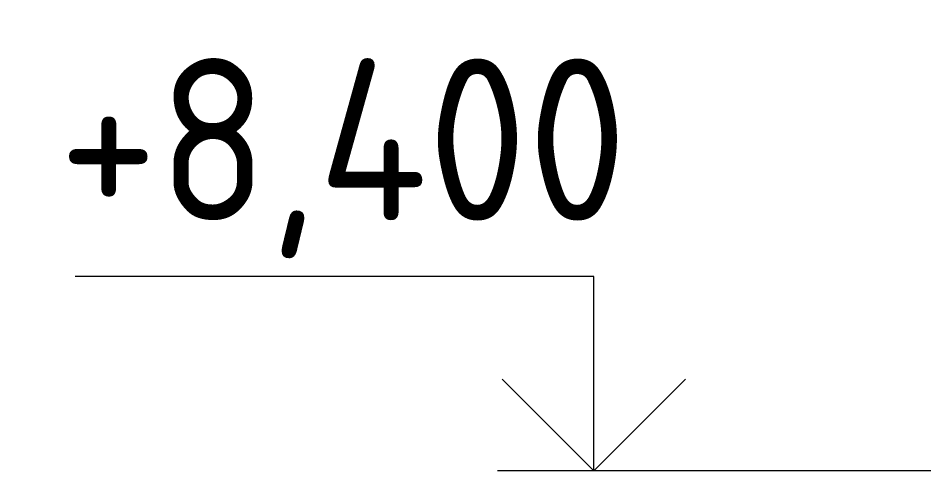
# Model space of a CAD drawing. Header units: millimetres. Extents: x 108096 to 167894, y -1987 to 21700.
# Drawn here: x 139757.6 to 140107, y 8400 to 8574.8 of the extents above; entities that cross this region are included whole.
import ezdxf

# ---------------------------------------------------------------- set-up
doc = ezdxf.new("R2010")
doc.units = ezdxf.units.MM
doc.layers.add('G-ANNO-DIMS', color=7, linetype='Continuous', lineweight=9)
doc.layers.add('G-ANNO-DIMS-1', color=7, linetype='Continuous', lineweight=20)
doc.styles.add('ISOCPEUR_2', font='isocpeur.ttf', dxfattribs={"width": 0.9, "height": 62.5})

# ---------------------------------------------------------------- blocks, each defined once
blk = doc.blocks.new('Высотные отметки - Стрелка_Верх-17668718-Развертка 3_33-2')
at = {"layer": 'G-ANNO-DIMS'}
for p, q in [((-21297.11, 12346), (-21497.11, 12346)), ((-21297.11, 12271), (-21297.11, 12346)), ((-21259.2, 12271), (-21334.2, 12271))]:
    blk.add_line(p, q, dxfattribs=at)
at = {"layer": 'G-ANNO-DIMS-1'}
for q in [(-21332.46, 12306.36), (-21261.75, 12306.36)]:
    blk.add_line((-21297.11, 12271), q, dxfattribs=at)

msp = doc.modelspace()

# ---------------------------------------------------------------- linework, layer by layer
at = {"layer": 'G-ANNO-DIMS'}
msp.add_line((140247.33, 8400), (139979.69, 8400), dxfattribs=at)

# ---------------------------------------------------------------- block references
msp.add_blockref('Высотные отметки - Стрелка_Верх-17668718-Развертка 3_33-2', (161276.79, -3871), dxfattribs=at)

# ---------------------------------------------------------------- texts
at = {"layer": 'G-ANNO-DIMS', "insert": (139773.26, 8559.15), "char_height": 62.5, "width": 261.4279, "attachment_point": 1, "line_spacing_factor": 1.149209, "style": 'ISOCPEUR_2', "bg_fill": 3, "box_fill_scale": 1.25, "bg_fill_color": 256, "bg_fill_true_color": 13158600, "bg_fill_transparency": 0}
msp.add_mtext('+8,400', dxfattribs=at)

doc.saveas('drawing.dxf')
